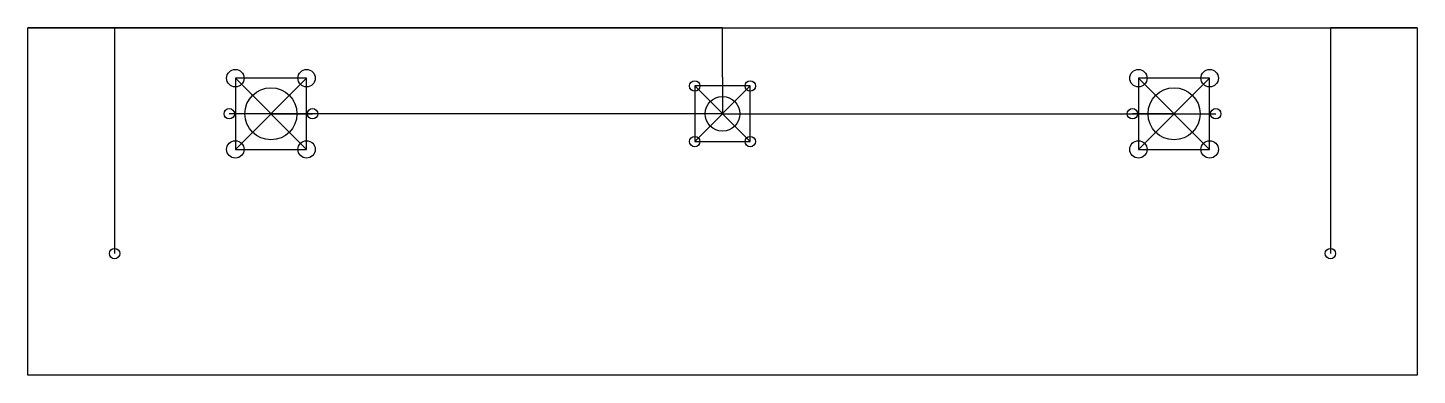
# Model space of a CAD drawing. Header units: millimetres. Extents: x -200 to 200, y -86 to 14.
import ezdxf

# ---------------------------------------------------------------- set-up
doc = ezdxf.new("R2010")
doc.units = ezdxf.units.MM
doc.layers.get('0').update_dxf_attribs({"linetype": 'CONTINUOUS'})

msp = doc.modelspace()

# ---------------------------------------------------------------- linework, layer by layer
for p, q in [((0, 14.25), (-200, 14.25)), ((-200, 14.25), (-175, 14.25)), ((-175, 14.25), (-175, -50.75)), ((0, 0), (0, 14.25)), ((200, 14.25), (175, 14.25)), ((175, 14.25), (175, -50.75)), ((0, 0), (0, -10.5)), ((-119.75, -0.25), (-140.25, -20.75)), ((-140.25, -0.25), (-119.75, -20.75)), ((8, -2.5), (-8, -18.5)), ((-8, -2.5), (8, -18.5)), ((140.25, -0.25), (119.75, -20.75)), ((119.75, -0.25), (140.25, -20.75)), ((-130, -10.5), (-142, -10.5)), ((0, -10.5), (-130, -10.5)), ((-130, -10.5), (-118, -10.5)), ((0, -10.5), (130, -10.5)), ((130, -10.5), (118, -10.5)), ((130, -10.5), (142, -10.5))]:
    msp.add_line(p, q)
for points in [[(-200, 14.25), (200, 14.25), (200, -85.75), (-200, -85.75)], [(-119.75, -0.25), (-140.25, -0.25), (-140.25, -20.75), (-119.75, -20.75)], [(8, -2.5), (-8, -2.5), (-8, -18.5), (8, -18.5)], [(140.25, -0.25), (119.75, -0.25), (119.75, -20.75), (140.25, -20.75)]]:
    msp.add_lwpolyline(points, close=True)
for centre, radius in [((-140.25, -0.25), 2.5), ((-119.75, -0.25), 2.5), ((119.75, -0.25), 2.5), ((140.25, -0.25), 2.5), ((-130, -10.5), 7.5), ((-8, -2.5), 1.5), ((8, -2.5), 1.5), ((130, -10.5), 7.5), ((0, -10.5), 5), ((-142, -10.5), 1.5), ((-118, -10.5), 1.5), ((118, -10.5), 1.5), ((142, -10.5), 1.5), ((-140.25, -20.75), 2.5), ((-119.75, -20.75), 2.5), ((-8, -18.5), 1.5), ((8, -18.5), 1.5), ((119.75, -20.75), 2.5), ((140.25, -20.75), 2.5), ((-175, -50.75), 1.5), ((175, -50.75), 1.5)]:
    msp.add_circle(centre, radius)

doc.saveas('drawing.dxf')
